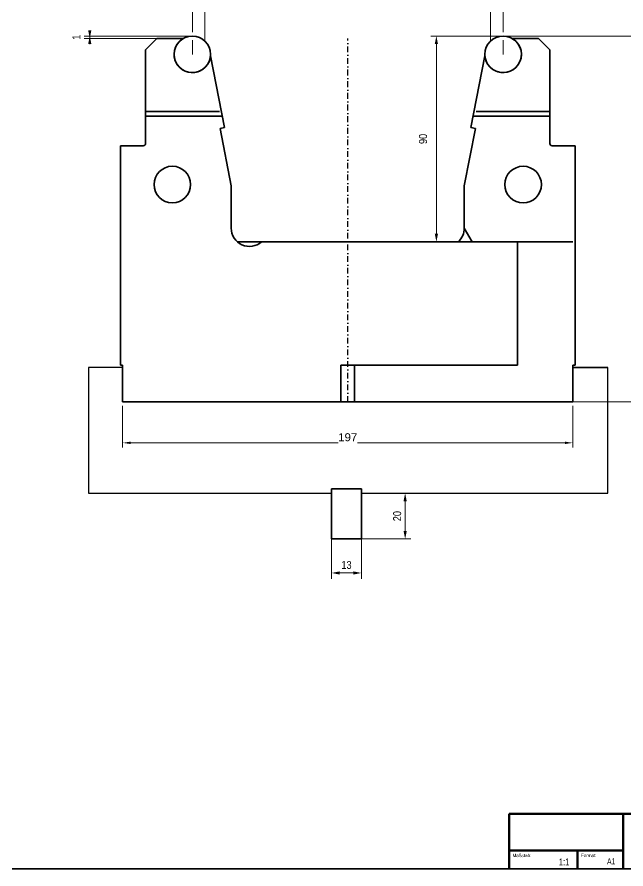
# Model space of a CAD drawing. Header units: millimetres. Extents: x -340 to 489, y -111 to 471.
# Drawn here: x 74.6 to 341.1, y -111.4 to 261.3 of the extents above; entities that cross this region are included whole.
import ezdxf
from ezdxf.enums import TextEntityAlignment as Align

# ---------------------------------------------------------------- set-up
doc = ezdxf.new("R2010")
doc.units = ezdxf.units.MM
doc.header["$LTSCALE"] = 5
doc.linetypes.add('AUSGEZOGEN', pattern=[0])
doc.linetypes.add('DASHDOT', pattern=[1, 0.5, -0.25, 0, -0.25])
for name, color, linetype, true_color in [('Layer10', 3, 'Continuous', 0x00ff00), ('Layer11', 1, 'Continuous', 0xff0000), ('Layer12', 6, 'Continuous', 0xff00ff)]:
    doc.layers.add(name, color=color, linetype=linetype, true_color=true_color)
doc.layers.add('Layer30', color=7, linetype='Continuous')
doc.layers.add('Layer5', color=7, linetype='Continuous')
doc.styles.add('Arial', font='arial.ttf')
doc.dimstyles.new('ISO-25', dxfattribs={"dimtxt": 2.5, "dimasz": 2.5, "dimexe": 1.25, "dimexo": 0.625, "dimtad": 1, "dimtxsty": 'Standard', "dimcen": 2.5, "dimadec": 0, "dimazin": 0, "dimtfac": 1, "dimtmove": 0, "dimatfit": 3, "dimfxl": 1, "dimarcsym": 0})

# ---------------------------------------------------------------- blocks, each defined once
blk = doc.blocks.new('*D7')
at = {"layer": 'Layer5', "linetype": 'AUSGEZOGEN', "lineweight": 18, "true_color": 0x00ffff}
for points in [[(258.13, 252.94), (257.43, 249.44), (258.83, 249.44)], [(258.13, 162.94), (258.83, 166.44), (257.43, 166.44)]]:
    blk.add_hatch(color=4, dxfattribs=at).paths.add_polyline_path(points, flags=0)
at = {"layer": 'Layer5', "color": 4, "linetype": 'AUSGEZOGEN', "lineweight": 18, "true_color": 0x00ffff}
for p, q in [((287.34, 252.94), (255.63, 252.94)), ((258.13, 166.44), (258.13, 249.44)), ((248.66, 162.94), (260.63, 162.94))]:
    blk.add_line(p, q, dxfattribs=at)
at = {"layer": 'Layer5', "color": 4, "linetype": 'AUSGEZOGEN', "lineweight": 18, "true_color": 0x00ffff, "style": 'Arial', "width": 0.820056}
blk.add_text('90', height=3.5, rotation=90, dxfattribs=at).set_placement((254.03, 205.72), (254.03, 210.17), align=Align.FIT)
blk = doc.blocks.new('*D9')
at = {"layer": 'Layer5', "linetype": 'AUSGEZOGEN', "lineweight": 18, "true_color": 0x00ffff}
for points in [[(106.46, 251.94), (107.16, 255.44), (105.76, 255.44)], [(106.46, 252.94), (105.76, 249.44), (107.16, 249.44)]]:
    blk.add_hatch(color=4, dxfattribs=at).paths.add_polyline_path(points, flags=0)
at = {"layer": 'Layer5', "color": 4, "linetype": 'AUSGEZOGEN', "lineweight": 18, "true_color": 0x00ffff}
for p, q in [((106.46, 249.44), (106.46, 255.44)), ((151.88, 252.94), (103.96, 252.94)), ((136.41, 251.94), (103.96, 251.94))]:
    blk.add_line(p, q, dxfattribs=at)
at = {"layer": 'Layer5', "color": 4, "linetype": 'AUSGEZOGEN', "lineweight": 18, "true_color": 0x00ffff, "style": 'Arial', "width": 0.820056}
blk.add_text('1', height=3.5, rotation=90, dxfattribs=at).set_placement((102.36, 251.33), (102.36, 253.56), align=Align.FIT)
blk = doc.blocks.new('*D19')
at = {"layer": 'Layer12', "linetype": 'AUSGEZOGEN', "lineweight": 18, "true_color": 0x00ffff}
for points in [[(348.25, 252.94), (347.72, 249.44), (348.77, 249.44)], [(348.25, 92.94), (348.77, 96.44), (347.72, 96.44)]]:
    blk.add_hatch(color=4, dxfattribs=at).paths.add_polyline_path(points, flags=0)
at = {"layer": 'Layer12', "color": 4, "linetype": 'AUSGEZOGEN', "lineweight": 18, "true_color": 0x00ffff}
for p, q in [((287.34, 252.94), (350.25, 252.94)), ((348.25, 249.44), (348.25, 96.44)), ((316.84, 92.94), (350.25, 92.94))]:
    blk.add_line(p, q, dxfattribs=at)
at = {"color": 4, "linetype": 'AUSGEZOGEN', "lineweight": 18, "true_color": 0x00ffff}
blk.add_wipeout([(348.6, 168.78), (348.6, 177.11), (343, 177.11), (343, 168.78)], dxfattribs=at).dxf.layer = 'Layer12'
at = {"layer": 'Layer12', "color": 4, "linetype": 'AUSGEZOGEN', "lineweight": 18, "true_color": 0x00ffff, "style": 'Arial', "width": 1.022938}
blk.add_text('160', height=3.5, rotation=90, dxfattribs=at).set_placement((347.55, 168.78), (347.55, 177.11), align=Align.FIT)
blk = doc.blocks.new('*D20')
at = {"layer": 'Layer12', "linetype": 'AUSGEZOGEN', "lineweight": 18, "true_color": 0x00ffff}
for points in [[(156.84, 275), (160.34, 274.48), (160.34, 275.52)], [(281.84, 275), (278.34, 275.52), (278.34, 274.48)]]:
    blk.add_hatch(color=4, dxfattribs=at).paths.add_polyline_path(points, flags=0)
at = {"layer": 'Layer12', "color": 4, "linetype": 'AUSGEZOGEN', "lineweight": 18, "true_color": 0x00ffff}
for p, q in [((156.84, 278.14), (156.84, 277)), ((281.84, 278.14), (281.84, 277)), ((156.84, 250.75), (156.84, 274.64)), ((278.34, 275), (160.34, 275)), ((281.84, 250.75), (281.84, 274.64))]:
    blk.add_line(p, q, dxfattribs=at)
at = {"color": 4, "linetype": 'AUSGEZOGEN', "lineweight": 18, "true_color": 0x00ffff}
blk.add_wipeout([(215.17, 274.65), (223.51, 274.65), (223.51, 280.25), (215.17, 280.25)], dxfattribs=at).dxf.layer = 'Layer12'
at = {"layer": 'Layer12', "color": 4, "linetype": 'AUSGEZOGEN', "lineweight": 18, "true_color": 0x00ffff, "style": 'Arial', "width": 1.022938}
blk.add_text('125', height=3.5, dxfattribs=at).set_placement((215.17, 275.7), (223.51, 275.7), align=Align.FIT)
blk = doc.blocks.new('*D21')
at = {"layer": 'Layer12', "linetype": 'AUSGEZOGEN', "lineweight": 18, "true_color": 0x00ffff}
for points in [[(151.34, 290), (154.84, 289.48), (154.84, 290.52)], [(287.34, 290), (283.84, 290.52), (283.84, 289.48)]]:
    blk.add_hatch(color=4, dxfattribs=at).paths.add_polyline_path(points, flags=0)
at = {"layer": 'Layer12', "color": 4, "linetype": 'AUSGEZOGEN', "lineweight": 18, "true_color": 0x00ffff}
for p, q in [((151.34, 254.69), (151.34, 292)), ((287.34, 254.69), (287.34, 292)), ((154.84, 290), (283.84, 290)), ((151.34, 244.94), (151.34, 251.19)), ((287.34, 244.94), (287.34, 251.19))]:
    blk.add_line(p, q, dxfattribs=at)
at = {"color": 4, "linetype": 'AUSGEZOGEN', "lineweight": 18, "true_color": 0x00ffff}
blk.add_wipeout([(215.17, 289.65), (223.51, 289.65), (223.51, 295.25), (215.17, 295.25)], dxfattribs=at).dxf.layer = 'Layer12'
at = {"layer": 'Layer12', "color": 4, "linetype": 'AUSGEZOGEN', "lineweight": 18, "true_color": 0x00ffff, "style": 'Arial', "width": 1.022938}
blk.add_text('136', height=3.5, dxfattribs=at).set_placement((215.17, 290.7), (223.51, 290.7), align=Align.FIT)
blk = doc.blocks.new('*D22')
at = {"layer": 'Layer12', "linetype": 'AUSGEZOGEN', "lineweight": 18, "true_color": 0x00ffff}
for points in [[(120.84, 75), (124.34, 74.47), (124.34, 75.53)], [(317.84, 75), (314.34, 75.53), (314.34, 74.47)]]:
    blk.add_hatch(color=4, dxfattribs=at).paths.add_polyline_path(points, flags=0)
at = {"layer": 'Layer12', "color": 4, "linetype": 'AUSGEZOGEN', "lineweight": 18, "true_color": 0x00ffff}
for p, q in [((120.84, 100.94), (120.84, 94.69)), ((317.84, 100.94), (317.84, 94.69)), ((120.84, 91.19), (120.84, 73)), ((317.84, 91.19), (317.84, 73)), ((124.34, 75), (314.34, 75))]:
    blk.add_line(p, q, dxfattribs=at)
at = {"color": 4, "linetype": 'AUSGEZOGEN', "lineweight": 18, "true_color": 0x00ffff}
blk.add_wipeout([(215.17, 74.65), (223.51, 74.65), (223.51, 80.25), (215.17, 80.25)], dxfattribs=at).dxf.layer = 'Layer12'
at = {"layer": 'Layer12', "color": 4, "linetype": 'AUSGEZOGEN', "lineweight": 18, "true_color": 0x00ffff, "style": 'Arial', "width": 1.022938}
blk.add_text('197', height=3.5, dxfattribs=at).set_placement((215.17, 75.7), (223.51, 75.7), align=Align.FIT)
blk = doc.blocks.new('*D23')
at = {"layer": 'Layer30', "linetype": 'AUSGEZOGEN', "lineweight": 18, "true_color": 0x00ffff}
for points in [[(212.3, 18.08), (215.8, 17.38), (215.8, 18.78)], [(225.3, 18.08), (221.8, 18.78), (221.8, 17.38)]]:
    blk.add_hatch(color=4, dxfattribs=at).paths.add_polyline_path(points, flags=0)
at = {"layer": 'Layer30', "color": 4, "linetype": 'AUSGEZOGEN', "lineweight": 18, "true_color": 0x00ffff}
for p, q in [((212.3, 32.94), (212.3, 15.58)), ((225.3, 32.94), (225.3, 15.58)), ((215.8, 18.08), (221.8, 18.08))]:
    blk.add_line(p, q, dxfattribs=at)
at = {"layer": 'Layer30', "color": 4, "linetype": 'AUSGEZOGEN', "lineweight": 18, "true_color": 0x00ffff, "style": 'Arial', "width": 0.820056}
blk.add_text('13', height=3.5, dxfattribs=at).set_placement((216.58, 19.83), (221.03, 19.83), align=Align.FIT)
blk = doc.blocks.new('*D24')
at = {"layer": 'Layer30', "linetype": 'AUSGEZOGEN', "lineweight": 18, "true_color": 0x00ffff}
for points in [[(244.46, 52.94), (243.76, 49.44), (245.16, 49.44)], [(244.46, 32.94), (245.16, 36.44), (243.76, 36.44)]]:
    blk.add_hatch(color=4, dxfattribs=at).paths.add_polyline_path(points, flags=0)
at = {"layer": 'Layer30', "color": 4, "linetype": 'AUSGEZOGEN', "lineweight": 18, "true_color": 0x00ffff}
for p, q in [((225.3, 52.94), (246.96, 52.94)), ((244.46, 49.44), (244.46, 36.44)), ((225.3, 32.94), (246.96, 32.94))]:
    blk.add_line(p, q, dxfattribs=at)
at = {"layer": 'Layer30', "color": 4, "linetype": 'AUSGEZOGEN', "lineweight": 18, "true_color": 0x00ffff, "style": 'Arial', "width": 0.820056}
blk.add_text('20', height=3.5, rotation=90, dxfattribs=at).set_placement((242.71, 40.72), (242.71, 45.17), align=Align.FIT)

msp = doc.modelspace()

# ---------------------------------------------------------------- linework, layer by layer
at = {"layer": 'Layer10', "color": 3, "linetype": 'DASHDOT', "lineweight": 25, "true_color": 0x00ff00}
msp.add_line((219.341, 92.943), (219.341, 251.943), dxfattribs=at)
at = {"layer": 'Layer11', "color": 1, "linetype": 'AUSGEZOGEN', "lineweight": 35, "true_color": 0xff0000}
msp.add_line((215.3332, 92.943), (215.8432, 92.943), dxfattribs=at)
at = {"layer": 'Layer11', "color": 7, "linetype": 'AUSGEZOGEN', "lineweight": 50}
for p, q in [((289.9246, -87.3371), (339.9246, -87.3371)), ((289.9246, -111.3371), (289.9246, -87.3371)), ((445.9246, -87.3371), (339.9246, -87.3371)), ((339.9246, -111.3371), (339.9246, -87.3371)), ((289.9246, -103.3322), (339.9246, -103.3322)), ((319.9246, -111.3371), (319.9246, -103.3322))]:
    msp.add_line(p, q, dxfattribs=at)
at = {"layer": 'Layer12', "color": 6, "linetype": 'AUSGEZOGEN', "lineweight": 35, "true_color": 0xff00ff}
msp.add_line((317.8361, 92.943), (222.341, 92.943), dxfattribs=at)
at = {"layer": 'Layer30', "color": 7, "linetype": 'AUSGEZOGEN', "lineweight": 25}
for p, q in [((120.841, 107.943), (105.841, 107.943)), ((105.841, 107.943), (105.841, 52.943)), ((105.841, 52.943), (212.303, 52.943)), ((225.303, 52.943), (333.0884, 52.943))]:
    msp.add_line(p, q, dxfattribs=at)
at = {"layer": 'Layer5', "color": 7, "linetype": 'AUSGEZOGEN', "lineweight": 35}
for p, q in [((135.872, 251.943), (130.872, 246.943)), ((135.872, 251.943), (147.468, 251.943)), ((302.8101, 251.943), (291.214, 251.943)), ((302.8101, 251.943), (307.8101, 246.943)), ((130.872, 205.943), (130.872, 246.943)), ((307.8101, 205.943), (307.8101, 246.943)), ((165.426, 212.943), (159.32, 244.3552)), ((273.257, 212.943), (279.363, 244.3552)), ((130.872, 219.943), (163.207, 219.943)), ((307.8101, 219.943), (275.475, 219.943)), ((130.872, 217.943), (164.454, 217.943)), ((307.8101, 217.943), (274.229, 217.943)), ((165.426, 212.943), (163.462, 212.5614)), ((163.462, 212.5614), (168.341, 187.4613)), ((275.22, 212.5614), (270.341, 187.4613)), ((273.257, 212.943), (275.22, 212.5614)), ((119.841, 204.943), (129.872, 204.943)), ((119.841, 108.943), (119.841, 204.943)), ((318.841, 204.943), (308.8101, 204.943)), ((168.341, 168.943), (168.341, 187.4613)), ((270.341, 168.943), (270.341, 187.4613)), ((270.341, 168.943), (273.805, 162.943)), ((171.0495, 162.943), (219.341, 162.943)), ((181.5525, 162.943), (181.6325, 162.943)), ((218.3361, 162.943), (293.7203, 162.943)), ((218.3361, 162.943), (257.9149, 162.943)), ((273.805, 162.943), (317.841, 162.943)), ((293.6349, 108.943), (293.6349, 162.943)), ((120.841, 108.943), (119.841, 108.943)), ((120.841, 92.943), (120.841, 108.943)), ((216.3381, 108.943), (222.3383, 108.943)), ((216.3381, 108.943), (216.3381, 92.943)), ((222.341, 108.943), (293.6349, 108.943)), ((222.341, 92.943), (222.341, 108.943)), ((318.841, 108.943), (317.8361, 108.943)), ((316.8361, 92.943), (120.841, 92.943)), ((212.303, 32.943), (212.303, 54.943)), ((212.303, 54.943), (225.303, 54.943)), ((225.303, 32.943), (225.303, 54.943)), ((212.303, 32.943), (225.303, 32.943)), ((-339.8711, -111.4026), (489.1289, -111.4026)), ((289.9246, -111.4026), (489.1289, -111.4026))]:
    msp.add_line(p, q, dxfattribs=at)
for centre in [(151.341, 244.943), (287.341, 244.943), (142.591, 187.9842), (296.0916, 187.9842)]:
    msp.add_circle(centre, 8, dxfattribs=at)
for centre, radius, start, end in [((151.341, 244.943), 8, 118.955, 355.787), ((287.341, 244.943), 8, 184.213, 61.045), ((129.872, 205.943), 1, 270, 0), ((308.8101, 205.943), 1, 180, 270), ((176.341, 168.943), 8, 180, 311.409622), ((262.341, 168.943), 8, 311.409622, 0)]:
    msp.add_arc(centre, radius, start, end, dxfattribs=at)

# ---------------------------------------------------------------- texts
at = {"layer": 'Layer11', "color": 7, "linetype": 'AUSGEZOGEN', "lineweight": 50, "style": 'Arial'}
for s, width, p, p2 in [('Maßstab:', 0.95451, (291.4246, -106.2303), (299.6895, -106.2303)), ('Format:', 0.948938, (321.4246, -106.2303), (328.2162, -106.2303))]:
    msp.add_text(s, height=1.48828, dxfattribs=dict(at, width=width)).set_placement(p, p2, align=Align.FIT)
at = {"layer": 'Layer11', "color": 1, "linetype": 'AUSGEZOGEN', "lineweight": 50, "true_color": 0xff0000, "style": 'Arial'}
for s, height, width, p, p2 in [('1:1', 2.97656, 0.796023, (311.7483, -109.7929), (316.3449, -109.7929)), ('A1', 2.64583, 0.797845, (332.8283, -109.363), (336.4317, -109.363))]:
    msp.add_text(s, height=height, dxfattribs=dict(at, width=width)).set_placement(p, p2, align=Align.FIT)

# ---------------------------------------------------------------- dimensions: what is measured, and where the dimension line sits
at = {"layer": 'Layer30', "color": 4, "linetype": 'AUSGEZOGEN', "lineweight": 18, "true_color": 0x00ffff}
dim = msp.add_linear_dim(base=(244.462, 32.943), p1=(225.303, 52.943), p2=(225.303, 32.943), angle=270, dimstyle='ISO-25', override={"dimtxt": 3.5, "dimasz": 3.5, "dimexe": 2.5, "dimgap": 0.5, "dimtad": 1, "dimjust": 0, "dimdec": 2, "dimpost": '<>', "dimsah": 1, "dimclrd": 4, "dimclre": 4, "dimclrt": 4, "dimadec": 2}, dxfattribs=at)
dim.commit()
dim.dimension.update_dxf_attribs({"geometry": '*D24', "text_midpoint": (240.962, 42.943), "dimtype": 160, "text_rotation": 90})
dim = msp.add_linear_dim(base=(225.303, 18.0847), p1=(212.303, 32.943), p2=(225.303, 32.943), dimstyle='ISO-25', override={"dimtxt": 3.5, "dimasz": 3.5, "dimexe": 2.5, "dimgap": 0.5, "dimtad": 1, "dimjust": 0, "dimdec": 2, "dimpost": '<>', "dimsah": 1, "dimclrd": 4, "dimclre": 4, "dimclrt": 4, "dimadec": 2}, dxfattribs=at)
dim.commit()
dim.dimension.update_dxf_attribs({"geometry": '*D23', "text_midpoint": (218.803, 21.5847), "dimtype": 160})
at = {"layer": 'Layer5', "color": 4, "linetype": 'AUSGEZOGEN', "lineweight": 18, "true_color": 0x00ffff}
for base, p1, p2, angle, picture, middle in [((106.456, 251.943), (151.881, 252.943), (136.412, 251.943), 270, '*D9', (100.606, 252.443)), ((258.1297, 252.943), (248.6565, 162.943), (287.341, 252.943), 90, '*D7', (252.2797, 207.943))]:
    dim = msp.add_linear_dim(base=base, p1=p1, p2=p2, angle=angle, dimstyle='ISO-25', override={"dimtxt": 3.5, "dimasz": 3.5, "dimexe": 2.5, "dimgap": 0.5, "dimtad": 1, "dimjust": 0, "dimdec": 3, "dimpost": '<>', "dimsah": 1, "dimclrd": 4, "dimclre": 4, "dimclrt": 4, "dimadec": 3}, dxfattribs=at)
    dim.commit()
    dim.dimension.update_dxf_attribs({"geometry": picture, "text_midpoint": middle, "dimtype": 160, "text_rotation": 90})

# ---------------------------------------------------------------- next in the draw order: dimensions: what is measured, and where the dimension line sits
at = {"layer": 'Layer12', "color": 4, "linetype": 'AUSGEZOGEN', "lineweight": 18, "true_color": 0x00ffff}
dim = msp.add_linear_dim(base=(156.841, 275), p1=(281.841, 250.7525), p2=(156.841, 250.7525), angle=180, dimstyle='ISO-25', override={"dimtxt": 3.5, "dimasz": 3.5, "dimexe": 2.5, "dimgap": 0.5, "dimtad": 1, "dimjust": 0, "dimdec": 2, "dimzin": 8, "dimpost": '<>', "dimsah": 1, "dimclrd": 4, "dimclre": 4, "dimclrt": 4, "dimadec": 2}, dxfattribs=at)
dim.commit()
dim.dimension.update_dxf_attribs({"geometry": '*D20', "text_midpoint": (219.341, 277.45), "dimtype": 160})
dim = msp.add_linear_dim(base=(348.2451, 92.943), p1=(287.341, 252.943), p2=(316.8361, 92.943), angle=270, dimstyle='ISO-25', override={"dimtxt": 3.5, "dimasz": 3.5, "dimexe": 2.5, "dimgap": 0.5, "dimtad": 1, "dimjust": 0, "dimdec": 2, "dimzin": 8, "dimpost": '<>', "dimsah": 1, "dimclrd": 4, "dimclre": 4, "dimclrt": 4, "dimadec": 2}, dxfattribs=at)
dim.commit()
dim.dimension.update_dxf_attribs({"geometry": '*D19', "text_midpoint": (345.7951, 172.943), "dimtype": 160, "text_rotation": 90})

# ---------------------------------------------------------------- next in the draw order: linework, layer by layer
at = {"layer": 'Layer30', "color": 7, "linetype": 'AUSGEZOGEN', "lineweight": 25}
msp.add_line((333.0884, 52.943), (333.0884, 107.943), dxfattribs=at)
at = {"layer": 'Layer5', "color": 7, "linetype": 'AUSGEZOGEN', "lineweight": 35}
for p, q in [((318.841, 108.943), (318.841, 204.943)), ((317.8361, 108.943), (317.8361, 92.943)), ((333.0884, 107.943), (317.8361, 107.943))]:
    msp.add_line(p, q, dxfattribs=at)

# ---------------------------------------------------------------- next in the draw order: dimensions: what is measured, and where the dimension line sits
at = {"layer": 'Layer12', "color": 4, "linetype": 'AUSGEZOGEN', "lineweight": 18, "true_color": 0x00ffff}
dim = msp.add_linear_dim(base=(287.341, 290), p1=(151.341, 244.943), p2=(287.341, 244.943), dimstyle='ISO-25', override={"dimtxt": 3.5, "dimasz": 3.5, "dimexe": 2.5, "dimgap": 0.5, "dimtad": 1, "dimjust": 0, "dimdec": 2, "dimzin": 8, "dimpost": '<>', "dimsah": 1, "dimclrd": 4, "dimclre": 4, "dimclrt": 4, "dimadec": 2}, dxfattribs=at)
dim.commit()
dim.dimension.update_dxf_attribs({"geometry": '*D21', "text_midpoint": (219.341, 292.45), "dimtype": 160})

# ---------------------------------------------------------------- next in the draw order: dimensions: what is measured, and where the dimension line sits
dim = msp.add_linear_dim(base=(317.8361, 75), p1=(120.841, 100.943), p2=(317.8361, 100.943), dimstyle='ISO-25', override={"dimtxt": 3.5, "dimasz": 3.5, "dimexe": 2.5, "dimgap": 0.5, "dimtad": 1, "dimjust": 0, "dimdec": 2, "dimzin": 8, "dimpost": '<>', "dimsah": 1, "dimclrd": 4, "dimclre": 4, "dimclrt": 4, "dimadec": 2}, dxfattribs=at)
dim.commit()
dim.dimension.update_dxf_attribs({"geometry": '*D22', "text_midpoint": (219.3385, 77.45), "dimtype": 160})

doc.saveas('drawing.dxf')
